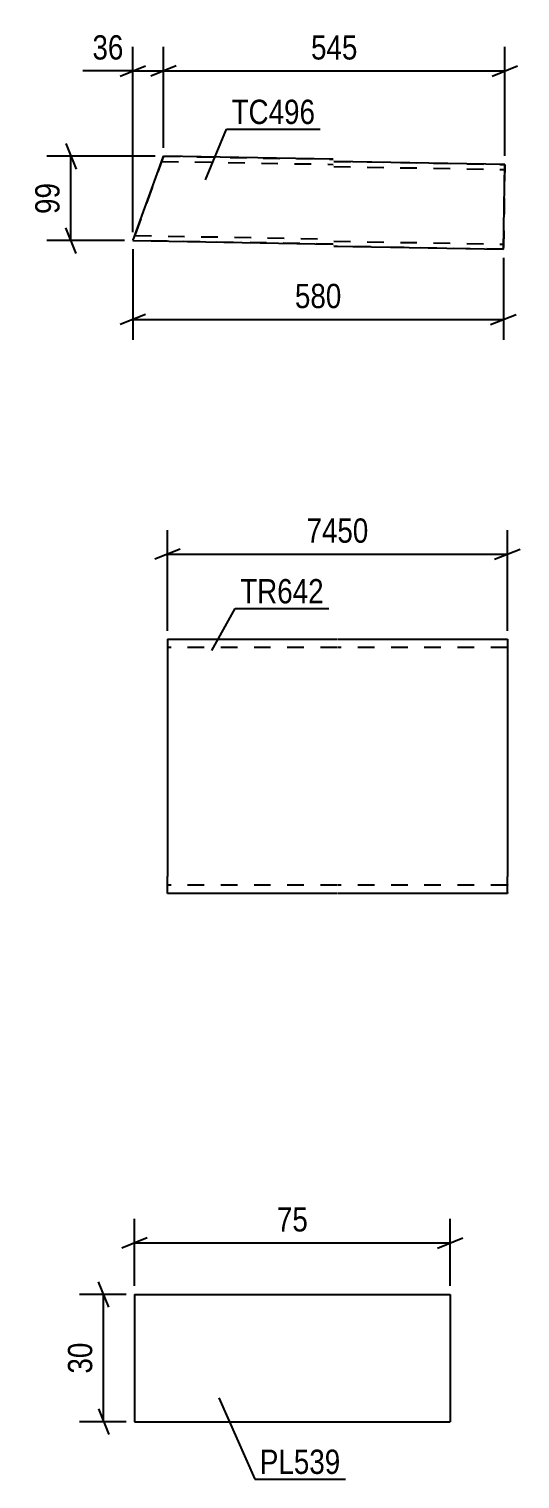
# Model space of a CAD drawing. Header units: millimetres. Extents: x 0 to 841, y 0 to 594.
# Drawn here: x 521.4 to 579.4, y 280.2 to 451.2 of the extents above; entities that cross this region are included whole.
import ezdxf

# ---------------------------------------------------------------- set-up
doc = ezdxf.new("R2010")
doc.units = ezdxf.units.MM
doc.linetypes.add('DXK_LINE_DOT2', pattern=[3.9198, 1.9599, -1.9599])
doc.styles.add('Arial Narrow', font='ARIALN.TTF', dxfattribs={"height": 0.2})

# ---------------------------------------------------------------- blocks, each defined once
blk = doc.blocks.new('Part-761543589-4849 - 4843')
at = {"color": 2, "linetype": 'Continuous'}
for p, q in [((537.79, 379.25), (537.79, 377.25)), ((537.79, 379.25), (557.79, 379.25)), ((557.89, 379.25), (577.89, 379.25)), ((577.89, 379.25), (577.89, 377.25)), ((537.79, 377.25), (537.79, 351.25)), ((577.89, 377.25), (577.89, 351.25)), ((537.79, 349.25), (537.79, 351.25)), ((577.89, 349.25), (577.89, 351.25)), ((557.79, 349.25), (537.79, 349.25)), ((577.89, 349.25), (557.89, 349.25))]:
    blk.add_line(p, q, dxfattribs=at)
at = {"color": 7, "linetype": 'DXK_LINE_DOT2'}
for p, q in [((557.79, 378.25), (537.79, 378.25)), ((537.79, 377.96), (537.79, 377.25)), ((577.89, 378.25), (557.89, 378.25)), ((577.89, 350.25), (577.89, 351.25)), ((537.79, 350.25), (537.79, 350.32)), ((537.79, 350.25), (537.79, 350.32)), ((557.79, 350.25), (537.79, 350.25)), ((577.89, 350.25), (557.89, 350.25)), ((577.89, 350.32), (577.89, 350.25)), ((577.89, 349.4), (577.89, 349.25))]:
    blk.add_line(p, q, dxfattribs=at)
blk = doc.blocks.new('Part-761543589-2312 - 2305')
at = {"color": 7, "linetype": 'DXK_LINE_DOT2'}
for p, q in [((537.32, 436.18), (533.7, 426.24)), ((537.32, 436.18), (557.32, 435.83)), ((536.97, 435.21), (537.04, 435.41)), ((537.04, 435.41), (537.05, 435.44)), ((537.05, 435.44), (537.09, 435.54)), ((537.09, 435.54), (537.1, 435.58)), ((537.1, 435.58), (537.1, 435.58)), ((537.1, 435.58), (557.32, 435.23)), ((537.1, 435.58), (557.32, 435.23)), ((557.42, 435.58), (577.6, 435.22)), ((557.42, 434.98), (577.58, 434.62)), ((557.42, 434.98), (577.58, 434.62)), ((577.6, 435.22), (577.42, 425.22)), ((577.58, 434.62), (577.58, 434.62)), ((557.32, 425.83), (533.7, 426.24)), ((533.92, 426.84), (533.92, 426.84)), ((533.92, 426.84), (557.32, 426.43)), ((533.92, 426.84), (557.32, 426.43)), ((557.42, 426.17), (577.43, 425.82)), ((557.42, 426.17), (577.43, 425.82)), ((577.43, 425.82), (577.43, 425.82)), ((577.42, 425.22), (557.42, 425.57))]:
    blk.add_line(p, q, dxfattribs=at)
at = {"color": 2, "linetype": 'Continuous'}
for p, q in [((536.89, 434.99), (537.32, 436.18)), ((537.32, 436.18), (537.32, 436.18)), ((557.32, 435.83), (537.32, 436.18)), ((533.97, 426.98), (536.89, 434.99)), ((577.6, 435.22), (557.42, 435.58)), ((577.42, 425.22), (577.6, 435.22)), ((577.6, 435.22), (577.6, 435.22)), ((533.7, 426.24), (533.74, 426.33)), ((533.7, 426.24), (533.7, 426.24)), ((533.7, 426.24), (557.32, 425.83)), ((533.74, 426.33), (533.83, 426.59)), ((533.83, 426.59), (533.97, 426.98)), ((557.42, 425.57), (577.42, 425.22)), ((577.42, 425.22), (577.42, 425.22))]:
    blk.add_line(p, q, dxfattribs=at)
blk = doc.blocks.new('Part-761543589-10026 - 10025')
at = {"color": 2, "linetype": 'Continuous'}
for p, q in [((533.89, 301.99), (533.89, 286.99)), ((533.89, 301.99), (571.15, 301.99)), ((571.15, 301.99), (571.15, 286.99)), ((533.89, 286.99), (571.15, 286.99))]:
    blk.add_line(p, q, dxfattribs=at)
blk = doc.blocks.new('StraightDimension-761543589-4862 - 4843')
at = {"color": 7, "linetype": 'Continuous'}
for p, q in [((537.79, 380.25), (537.79, 392.12)), ((577.89, 380.25), (577.89, 392.12)), ((539.29, 389.87), (536.29, 388.67)), ((576.39, 388.67), (579.39, 389.87)), ((537.79, 389.27), (577.89, 389.27))]:
    blk.add_line(p, q, dxfattribs=at)
at = {"color": 0}
blk.add_wipeout([(562.09, 390.02), (562.09, 394.22), (553.58, 394.22), (553.58, 390.02)], dxfattribs=at)
at = {"color": 3, "style": 'Arial Narrow'}
blk.add_text('7450', height=2.863, dxfattribs=at).set_placement((554.18, 390.62))
blk = doc.blocks.new('StraightDimension-761543589-2333 - 2305')
at = {"color": 7, "linetype": 'Continuous'}
for p, q in [((537.32, 437.18), (537.32, 449.09)), ((577.6, 436.22), (577.6, 449.09)), ((538.82, 446.84), (535.82, 445.64)), ((537.32, 446.24), (577.6, 446.24)), ((576.1, 445.64), (579.1, 446.84))]:
    blk.add_line(p, q, dxfattribs=at)
at = {"color": 0}
blk.add_wipeout([(560.8, 446.99), (560.8, 451.19), (554.12, 451.19), (554.12, 446.99)], dxfattribs=at)
at = {"color": 3, "style": 'Arial Narrow'}
blk.add_text('545', height=2.863, dxfattribs=at).set_placement((554.72, 447.59))
blk = doc.blocks.new('StraightDimension-761543589-2315 - 2305')
at = {"color": 7, "linetype": 'Continuous'}
for p, q in [((525.78, 437.68), (526.98, 434.68)), ((536.32, 436.18), (523.53, 436.18)), ((526.38, 426.24), (526.38, 436.18)), ((526.98, 424.74), (525.78, 427.74)), ((532.7, 426.24), (523.53, 426.24))]:
    blk.add_line(p, q, dxfattribs=at)
at = {"color": 0}
blk.add_wipeout([(525.63, 433.64), (521.43, 433.64), (521.43, 428.78), (525.63, 428.78)], dxfattribs=at)
at = {"color": 3, "style": 'Arial Narrow'}
blk.add_text('99', height=2.863, rotation=90.0002, dxfattribs=at).set_placement((525.03, 429.38))
blk = doc.blocks.new('StraightDimension-761543589-2345 - 2305')
at = {"color": 7, "linetype": 'Continuous'}
for p, q in [((533.7, 427.24), (533.7, 449.09)), ((537.32, 437.18), (537.32, 449.09)), ((532.2, 445.64), (535.2, 446.84)), ((533.7, 446.24), (537.32, 446.24)), ((538.82, 446.84), (535.82, 445.64))]:
    blk.add_line(p, q, dxfattribs=at)
at = {"color": 0}
blk.add_wipeout([(533.18, 446.99), (533.18, 451.19), (528.32, 451.19), (528.32, 446.99)], dxfattribs=at)
at = {"color": 7, "linetype": 'Continuous'}
blk.add_line((533.7, 446.24), (527.8, 446.24), dxfattribs=at)
blk.add_line((533.7, 446.24), (527.8, 446.24), dxfattribs=at)
at = {"color": 3, "style": 'Arial Narrow'}
blk.add_text('36', height=2.863, dxfattribs=at).set_placement((528.92, 447.59))
blk = doc.blocks.new('StraightDimension-761543589-2358 - 2305')
at = {"color": 7, "linetype": 'Continuous'}
for p, q in [((533.7, 425.24), (533.7, 414.53)), ((577.42, 424.22), (577.42, 414.53)), ((535.2, 417.53), (532.2, 416.33)), ((575.92, 416.33), (578.92, 417.53)), ((533.7, 416.93), (577.42, 416.93))]:
    blk.add_line(p, q, dxfattribs=at)
at = {"color": 0}
blk.add_wipeout([(558.9, 417.68), (558.9, 421.88), (552.22, 421.88), (552.22, 417.68)], dxfattribs=at)
at = {"color": 3, "style": 'Arial Narrow'}
blk.add_text('580', height=2.863, dxfattribs=at).set_placement((552.82, 418.28))
blk = doc.blocks.new('StraightDimension-761543589-10125 - 10025')
at = {"color": 7, "linetype": 'Continuous'}
for p, q in [((530.84, 300.49), (529.64, 303.49)), ((532.89, 301.99), (527.39, 301.99)), ((530.24, 286.99), (530.24, 301.99)), ((529.64, 288.49), (530.84, 285.49)), ((532.89, 286.99), (527.39, 286.99))]:
    blk.add_line(p, q, dxfattribs=at)
at = {"color": 0}
blk.add_wipeout([(529.49, 296.91), (525.29, 296.91), (525.29, 292.06), (529.49, 292.06)], dxfattribs=at)
at = {"color": 3, "style": 'Arial Narrow'}
blk.add_text('30', height=2.863, rotation=90.0002, dxfattribs=at).set_placement((528.89, 292.66))
blk = doc.blocks.new('StraightDimension-761543589-10129 - 10025')
at = {"color": 7, "linetype": 'Continuous'}
for p, q in [((533.89, 302.99), (533.89, 310.91)), ((571.15, 302.99), (571.15, 310.91)), ((535.39, 308.66), (532.39, 307.46)), ((533.89, 308.06), (571.15, 308.06)), ((569.65, 307.46), (572.65, 308.66))]:
    blk.add_line(p, q, dxfattribs=at)
at = {"color": 0}
blk.add_wipeout([(554.95, 308.81), (554.95, 313.01), (550.09, 313.01), (550.09, 308.81)], dxfattribs=at)
at = {"color": 3, "style": 'Arial Narrow'}
blk.add_text('75', height=2.863, dxfattribs=at).set_placement((550.69, 309.41))
blk = doc.blocks.new('Mark-761543589-4845 - 4843')
at = {"color": 0}
blk.add_wipeout([(556.22, 383.47), (556.22, 386.47), (546.36, 386.47), (546.36, 383.47)], dxfattribs=at)
blk.add_wipeout([(556.22, 383.47), (556.22, 386.47), (546.36, 386.47), (546.36, 383.47)], dxfattribs=at)
at = {"color": 30, "linetype": 'Continuous'}
for p, q in [((543, 377.9), (545.76, 382.87)), ((545.76, 382.87), (556.82, 382.87))]:
    blk.add_line(p, q, dxfattribs=at)
at = {"color": 3, "style": 'Arial Narrow'}
blk.add_text('TR642', height=2.863, dxfattribs=at).set_placement((546.36, 383.47))
blk = doc.blocks.new('Mark-761543589-2308 - 2305')
at = {"color": 0}
blk.add_wipeout([(555.2, 439.99), (555.2, 442.99), (545.34, 442.99), (545.34, 439.99)], dxfattribs=at)
blk.add_wipeout([(555.2, 439.99), (555.2, 442.99), (545.34, 442.99), (545.34, 439.99)], dxfattribs=at)
at = {"color": 30, "linetype": 'Continuous'}
for p, q in [((542.26, 433.42), (544.74, 439.39)), ((544.74, 439.39), (555.8, 439.39))]:
    blk.add_line(p, q, dxfattribs=at)
at = {"color": 3, "style": 'Arial Narrow'}
blk.add_text('TC496', height=2.863, dxfattribs=at).set_placement((545.34, 439.99))
blk = doc.blocks.new('Mark-761543589-10337 - 10025')
at = {"color": 0}
blk.add_wipeout([(558.19, 280.83), (558.19, 283.83), (548.68, 283.83), (548.68, 280.83)], dxfattribs=at)
blk.add_wipeout([(558.19, 280.83), (558.19, 283.83), (548.68, 283.83), (548.68, 280.83)], dxfattribs=at)
at = {"color": 30, "linetype": 'Continuous'}
for p, q in [((543.85, 289.8), (548.08, 280.23)), ((548.08, 280.23), (558.79, 280.23))]:
    blk.add_line(p, q, dxfattribs=at)
at = {"color": 3, "style": 'Arial Narrow'}
blk.add_text('PL539', height=2.863, dxfattribs=at).set_placement((548.68, 280.83))

msp = doc.modelspace()

# ---------------------------------------------------------------- block references
for name in ['Part-761543589-2312 - 2305', 'StraightDimension-761543589-4862 - 4843', 'Part-761543589-4849 - 4843', 'StraightDimension-761543589-10125 - 10025', 'Part-761543589-10026 - 10025']:
    msp.add_blockref(name, (0, 0))

# ---------------------------------------------------------------- next in the draw order: block references
for name in ['StraightDimension-761543589-2333 - 2305', 'Mark-761543589-4845 - 4843', 'StraightDimension-761543589-10129 - 10025', 'Mark-761543589-10337 - 10025']:
    msp.add_blockref(name, (0, 0))

# ---------------------------------------------------------------- next in the draw order: block references
for name in ['Mark-761543589-2308 - 2305', 'StraightDimension-761543589-2315 - 2305']:
    msp.add_blockref(name, (0, 0))

# ---------------------------------------------------------------- next in the draw order: block references
for name in ['StraightDimension-761543589-2345 - 2305', 'StraightDimension-761543589-2358 - 2305']:
    msp.add_blockref(name, (0, 0))

doc.saveas('drawing.dxf')
